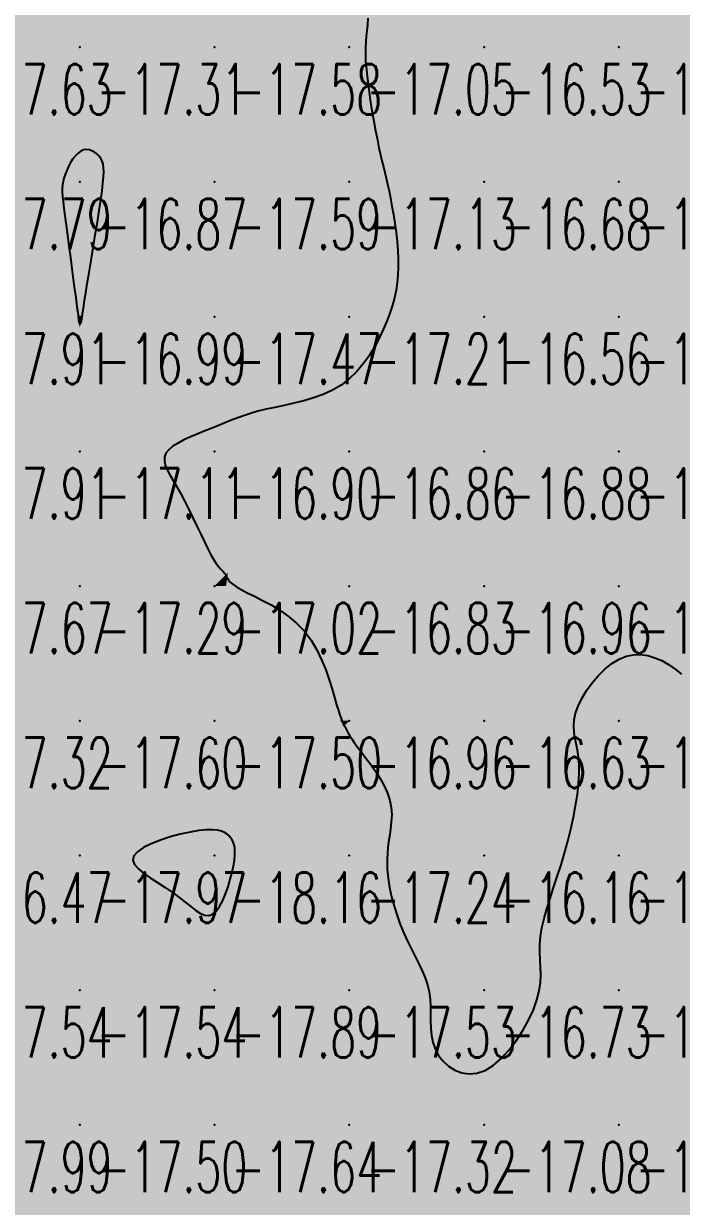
# Model space of a CAD drawing. Header units: millimetres. Extents: x 88261 to 90953, y 390274 to 392322.
# Drawn here: x 89576.1 to 89624.9, y 390751.2 to 390839 of the extents above; entities that cross this region are included whole.
import ezdxf
from ezdxf.enums import TextEntityAlignment as Align

# ---------------------------------------------------------------- set-up
doc = ezdxf.new("R2010")
doc.units = ezdxf.units.MM
doc.header["$LTSCALE"] = 25
for name, color, linetype in [('CN_03_00', 7, 'Continuous'), ('COTEAlt', 7, 'Continuous'), ('TN_COLORIAGE', 7, 'Continuous')]:
    doc.layers.add(name, color=color, linetype=linetype)
doc.styles.add('Simplex 1.0', font='Simplex.shx', dxfattribs={"width": 0.99, "height": 2.5})
doc.styles.get("Standard").update_dxf_attribs({"font": 'times.ttf'})

# ---------------------------------------------------------------- blocks, each defined once
blk = doc.blocks.new('COTE')
at = {"color": 0}
blk.add_point((0, 0), dxfattribs=at)
at = {"layer": 'COTEAlt'}
blk.add_attdef('ALT', text='', height=3.75, dxfattribs=at).set_placement((1.25, -1.25), align=Align.TOP_LEFT)

msp = doc.modelspace()

# ---------------------------------------------------------------- linework, layer by layer
at = {"layer": 'CN_03_00', "elevation": -17, "flags": 128}
msp.add_lwpolyline([(89601.635, 390839.399), (89601.595, 390838.903), (89601.551, 390838.463), (89601.507, 390838.053), (89601.47, 390837.647), (89601.446, 390837.221), (89601.441, 390836.748), (89601.463, 390836.203), (89601.514, 390835.569), (89601.591, 390834.862), (89601.69, 390834.103), (89601.806, 390833.317), (89601.933, 390832.526), (89602.066, 390831.754), (89602.2, 390831.024), (89602.33, 390830.358), (89602.452, 390829.774), (89602.566, 390829.26), (89602.675, 390828.796), (89602.78, 390828.365), (89602.883, 390827.947), (89602.986, 390827.525), (89603.089, 390827.078), (89603.196, 390826.589), (89603.307, 390826.045), (89603.418, 390825.451), (89603.527, 390824.82), (89603.628, 390824.164), (89603.717, 390823.494), (89603.791, 390822.822), (89603.846, 390822.161), (89603.878, 390821.521), (89603.882, 390820.911), (89603.857, 390820.327), (89603.803, 390819.761), (89603.717, 390819.204), (89603.597, 390818.648), (89603.444, 390818.085), (89603.255, 390817.508), (89603.029, 390816.907), (89602.764, 390816.279), (89602.459, 390815.633), (89602.111, 390814.984), (89601.718, 390814.345), (89601.278, 390813.73), (89600.788, 390813.153), (89600.247, 390812.627), (89599.653, 390812.167), (89599.005, 390811.782), (89598.315, 390811.465), (89597.597, 390811.205), (89596.865, 390810.99), (89596.132, 390810.81), (89595.413, 390810.653), (89594.722, 390810.509), (89594.071, 390810.366), (89593.472, 390810.214), (89592.919, 390810.053), (89592.4, 390809.884), (89591.908, 390809.707), (89591.43, 390809.523), (89590.959, 390809.333), (89590.484, 390809.137), (89589.994, 390808.937), (89589.485, 390808.733), (89588.969, 390808.524), (89588.462, 390808.308), (89587.981, 390808.086), (89587.542, 390807.855), (89587.162, 390807.615), (89586.858, 390807.364), (89586.647, 390807.102), (89586.539, 390806.826), (89586.526, 390806.531), (89586.597, 390806.214), (89586.738, 390805.867), (89586.937, 390805.487), (89587.179, 390805.068), (89587.453, 390804.605), (89587.746, 390804.092), (89588.046, 390803.528), (89588.347, 390802.927), (89588.647, 390802.308), (89588.942, 390801.688), (89589.226, 390801.084), (89589.498, 390800.516), (89589.753, 390800.001), (89589.986, 390799.557), (89590.196, 390799.196), (89590.383, 390798.912), (89590.546, 390798.693), (89590.688, 390798.525), (89590.808, 390798.397), (89590.908, 390798.296), (89590.989, 390798.211), (89591.051, 390798.128), (89591.098, 390798.037), (89591.143, 390797.935), (89591.201, 390797.82), (89591.288, 390797.69), (89591.419, 390797.543), (89591.608, 390797.377), (89591.873, 390797.191), (89592.228, 390796.982), (89592.682, 390796.749), (89593.218, 390796.485), (89593.815, 390796.183), (89594.45, 390795.838), (89595.101, 390795.442), (89595.744, 390794.989), (89596.358, 390794.472), (89596.919, 390793.884), (89597.411, 390793.225), (89597.834, 390792.512), (89598.196, 390791.769), (89598.503, 390791.019), (89598.76, 390790.287), (89598.976, 390789.597), (89599.157, 390788.97), (89599.308, 390788.432), (89599.436, 390787.999), (89599.544, 390787.663), (89599.635, 390787.407), (89599.711, 390787.218), (89599.776, 390787.079), (89599.831, 390786.974), (89599.88, 390786.889), (89599.924, 390786.809), (89599.969, 390786.719), (89600.019, 390786.612), (89600.083, 390786.482), (89600.168, 390786.324), (89600.28, 390786.131), (89600.428, 390785.899), (89600.618, 390785.621), (89600.858, 390785.291), (89601.152, 390784.906), (89601.483, 390784.473), (89601.836, 390783.999), (89602.191, 390783.494), (89602.53, 390782.966), (89602.835, 390782.423), (89603.087, 390781.875), (89603.269, 390781.329), (89603.367, 390780.793), (89603.395, 390780.262), (89603.368, 390779.731), (89603.306, 390779.194), (89603.225, 390778.646), (89603.144, 390778.081), (89603.079, 390777.493), (89603.049, 390776.878), (89603.068, 390776.23), (89603.134, 390775.558), (89603.244, 390774.869), (89603.393, 390774.172), (89603.577, 390773.476), (89603.791, 390772.789), (89604.032, 390772.121), (89604.294, 390771.48), (89604.573, 390770.871), (89604.859, 390770.293), (89605.143, 390769.738), (89605.414, 390769.202), (89605.664, 390768.677), (89605.882, 390768.159), (89606.059, 390767.641), (89606.185, 390767.117), (89606.254, 390766.583), (89606.281, 390766.043), (89606.284, 390765.499), (89606.284, 390764.956), (89606.298, 390764.418), (89606.345, 390763.89), (89606.445, 390763.376), (89606.616, 390762.879), (89606.873, 390762.407), (89607.21, 390761.976), (89607.616, 390761.604), (89608.08, 390761.31), (89608.594, 390761.112), (89609.145, 390761.03), (89609.724, 390761.082), (89610.32, 390761.287), (89610.923, 390761.655), (89611.518, 390762.164), (89612.093, 390762.785), (89612.633, 390763.488), (89613.125, 390764.243), (89613.556, 390765.02), (89613.911, 390765.789), (89614.177, 390766.521), (89614.346, 390767.193), (89614.434, 390767.812), (89614.461, 390768.393), (89614.449, 390768.949), (89614.419, 390769.495), (89614.392, 390770.046), (89614.39, 390770.617), (89614.434, 390771.22), (89614.539, 390771.868), (89614.7, 390772.56), (89614.906, 390773.292), (89615.146, 390774.06), (89615.409, 390774.861), (89615.683, 390775.689), (89615.959, 390776.542), (89616.224, 390777.415), (89616.47, 390778.303), (89616.691, 390779.195), (89616.884, 390780.079), (89617.045, 390780.944), (89617.171, 390781.776), (89617.258, 390782.564), (89617.302, 390783.296), (89617.301, 390783.959), (89617.253, 390784.547), (89617.174, 390785.07), (89617.082, 390785.546), (89616.993, 390785.992), (89616.927, 390786.423), (89616.901, 390786.857), (89616.932, 390787.31), (89617.04, 390787.799), (89617.236, 390788.334), (89617.514, 390788.901), (89617.863, 390789.479), (89618.272, 390790.048), (89618.728, 390790.586), (89619.22, 390791.073), (89619.737, 390791.489), (89620.268, 390791.812), (89620.801, 390792.027), (89621.335, 390792.137), (89621.866, 390792.152), (89622.394, 390792.079), (89622.916, 390791.927), (89623.43, 390791.705), (89623.935, 390791.421), (89624.428, 390791.084), (89624.908, 390790.702)], dxfattribs=at)
at = {"layer": 'CN_03_00', "flags": 128}
for points, elevation in [([(89580.42, 390817.189), (89580.429, 390817.259), (89580.442, 390817.358), (89580.462, 390817.508), (89580.494, 390817.729), (89580.541, 390818.04), (89580.607, 390818.461), (89580.696, 390819.014), (89580.81, 390819.709), (89580.945, 390820.521), (89581.093, 390821.414), (89581.248, 390822.356), (89581.404, 390823.311), (89581.554, 390824.245), (89581.691, 390825.124), (89581.81, 390825.913), (89581.905, 390826.585), (89581.973, 390827.147), (89582.015, 390827.612), (89582.029, 390827.996), (89582.016, 390828.31), (89581.975, 390828.571), (89581.905, 390828.792), (89581.805, 390828.986), (89581.677, 390829.164), (89581.522, 390829.324), (89581.347, 390829.459), (89581.156, 390829.562), (89580.954, 390829.628), (89580.744, 390829.649), (89580.532, 390829.62), (89580.322, 390829.533), (89580.119, 390829.386), (89579.925, 390829.186), (89579.742, 390828.946), (89579.573, 390828.676), (89579.42, 390828.387), (89579.285, 390828.091), (89579.17, 390827.799), (89579.078, 390827.522), (89579.01, 390827.266), (89578.967, 390827.02), (89578.946, 390826.764), (89578.946, 390826.481), (89578.967, 390826.153), (89579.007, 390825.762), (89579.065, 390825.291), (89579.14, 390824.721), (89579.23, 390824.043), (89579.332, 390823.28), (89579.441, 390822.464), (89579.554, 390821.625), (89579.665, 390820.796), (89579.77, 390820.006), (89579.866, 390819.289), (89579.947, 390818.675), (89580.012, 390818.188), (89580.06, 390817.817), (89580.096, 390817.545), (89580.12, 390817.353), (89580.136, 390817.224), (89580.147, 390817.139), (89580.154, 390817.081), (89580.16, 390817.031), (89580.167, 390816.976), (89580.177, 390816.915), (89580.187, 390816.853), (89580.2, 390816.794), (89580.214, 390816.742), (89580.229, 390816.702), (89580.246, 390816.678), (89580.265, 390816.673), (89580.285, 390816.691), (89580.306, 390816.729), (89580.327, 390816.782), (89580.347, 390816.846), (89580.367, 390816.917), (89580.384, 390816.991), (89580.399, 390817.063), (89580.411, 390817.129), (89580.42, 390817.189)], -17), ([(89590.374, 390773.11), (89590.625, 390773.457), (89590.857, 390773.893), (89591.069, 390774.393), (89591.257, 390774.928), (89591.418, 390775.473), (89591.551, 390776.001), (89591.652, 390776.484), (89591.72, 390776.903), (89591.756, 390777.259), (89591.764, 390777.561), (89591.744, 390777.817), (89591.7, 390778.035), (89591.634, 390778.225), (89591.549, 390778.393), (89591.446, 390778.549), (89591.327, 390778.698), (89591.18, 390778.837), (89590.996, 390778.959), (89590.761, 390779.058), (89590.464, 390779.126), (89590.094, 390779.159), (89589.638, 390779.15), (89589.085, 390779.092), (89588.432, 390778.981), (89587.71, 390778.821), (89586.962, 390778.619), (89586.228, 390778.382), (89585.549, 390778.116), (89584.967, 390777.828), (89584.522, 390777.523), (89584.255, 390777.21), (89584.196, 390776.892), (89584.323, 390776.571), (89584.602, 390776.245), (89585, 390775.914), (89585.484, 390775.576), (89586.021, 390775.23), (89586.575, 390774.877), (89587.115, 390774.514), (89587.612, 390774.144), (89588.066, 390773.783), (89588.48, 390773.45), (89588.858, 390773.165), (89589.206, 390772.946), (89589.527, 390772.813), (89589.826, 390772.784), (89590.107, 390772.879), (89590.374, 390773.11)], -18)]:
    msp.add_lwpolyline(points, close=True, dxfattribs=dict(at, elevation=elevation))
at = {"layer": 'TN_COLORIAGE', "color": 193}
for points in [[(89570.249, 390837.239, -17.094), (89580.249, 390837.239, -17.094), (89580.249, 390847.239, -17.094)], [(89570.249, 390847.239, -17.094), (89570.249, 390837.239, -17.094), (89580.249, 390847.239, -17.094)], [(89580.249, 390837.239, -17), (89585.97, 390842.961, -17), (89580.249, 390847.239, -17), (89583.098, 390847.239, -17)], [(89590.249, 390837.239, -17.032), (89600.249, 390837.239, -17.032), (89600.249, 390847.239, -17.032)], [(89590.249, 390837.239, -17), (89590.249, 390844.338, -17), (89600.249, 390847.239, -17), (89599.05, 390847.239, -17)], [(89600.249, 390837.239, -17), (89601.852, 390838.843, -17), (89600.249, 390847.239, -17), (89601.444, 390847.239, -17)], [(89590.249, 390837.239, -17), (89590.249, 390844.338, -17), (89580.249, 390837.239, -17), (89585.97, 390842.961, -17)], [(89601.124, 390837.239, -17.045), (89601.852, 390838.843, -17.045), (89600.249, 390837.239, -17.045)], [(89570.249, 390827.239, -17), (89578.812, 390827.239, -17), (89580.249, 390837.239, -17), (89580.249, 390830.211, -17)], [(89570.249, 390837.239, -17.315), (89570.249, 390827.239, -17.315), (89580.249, 390837.239, -17.315)], [(89590.249, 390837.239, -17), (89582.125, 390829.116, -17), (89580.249, 390837.239, -17), (89580.249, 390830.211, -17)], [(89590.249, 390827.239, -17), (89582.081, 390827.239, -17), (89590.249, 390837.239, -17), (89582.125, 390829.116, -17)], [(89590.249, 390827.239, -17.045), (89600.249, 390827.239, -17.045), (89600.249, 390837.239, -17.045)], [(89590.249, 390837.239, -17.045), (89590.249, 390827.239, -17.045), (89600.249, 390837.239, -17.045)], [(89600.249, 390827.239, -17), (89602.427, 390829.418, -17), (89600.249, 390837.239, -17), (89601.124, 390837.239, -17)], [(89602.427, 390829.418, -17.131), (89603.145, 390827.239, -17.131), (89600.249, 390827.239, -17.131)], [(89570.249, 390817.239, -17), (89578.971, 390825.962, -17), (89570.249, 390827.239, -17), (89578.812, 390827.239, -17)], [(89590.249, 390827.239, -17), (89580.411, 390817.402, -17), (89590.249, 390817.239, -17), (89580.452, 390817.239, -17)], [(89582.081, 390827.239, -17.593), (89580.411, 390817.402, -17.593), (89590.249, 390827.239, -17.593)], [(89590.249, 390817.239, -17.131), (89600.249, 390817.239, -17.131), (89600.249, 390827.239, -17.131)], [(89590.249, 390827.239, -17.131), (89590.249, 390817.239, -17.131), (89600.249, 390827.239, -17.131)], [(89600.249, 390817.239, -17), (89604.171, 390821.161, -17), (89600.249, 390827.239, -17), (89603.145, 390827.239, -17)], [(89578.971, 390825.962, -17.908), (89580.142, 390817.239, -17.908), (89570.249, 390817.239, -17.908)], [(89603.438, 390817.239, -17.207), (89604.171, 390821.161, -17.207), (89600.249, 390817.239, -17.207)], [(89570.249, 390817.239, -17), (89580.142, 390817.239, -17), (89570.249, 390807.239, -17), (89580.142, 390817.133, -17)], [(89570.249, 390807.239, -17), (89580.142, 390817.133, -17), (89580.249, 390807.239, -17), (89580.249, 390816.416, -17)], [(89590.249, 390817.239, -17), (89590.249, 390808.977, -17), (89580.249, 390807.239, -17), (89585.486, 390807.239, -17)], [(89590.249, 390817.239, -17), (89580.452, 390817.239, -17), (89580.249, 390807.239, -17), (89580.249, 390816.416, -17)], [(89590.249, 390817.239, -17), (89590.249, 390808.977, -17), (89600.249, 390817.239, -17), (89593.483, 390810.473, -17)], [(89600.249, 390811.323, -17.207), (89593.483, 390810.473, -17.207), (89600.249, 390817.239, -17.207)], [(89603.438, 390817.239, -17.207), (89600.249, 390811.323, -17.207), (89600.249, 390817.239, -17.207)], [(89570.249, 390797.239, -17.109), (89580.249, 390797.239, -17.109), (89580.249, 390807.239, -17.109)], [(89570.249, 390807.239, -17.109), (89570.249, 390797.239, -17.109), (89580.249, 390807.239, -17.109)], [(89580.249, 390797.239, -17), (89587.685, 390804.675, -17), (89580.249, 390807.239, -17), (89585.486, 390807.239, -17)], [(89580.249, 390797.239, -17), (89587.685, 390804.675, -17), (89590.249, 390797.239, -17), (89590.249, 390798.609, -17)], [(89591.239, 390798.229, -17.016), (89590.249, 390798.609, -17.016), (89590.249, 390797.239, -17.016)], [(89591.103, 390797.239, -17.016), (89591.239, 390798.229, -17.016), (89590.249, 390797.239, -17.016)], [(89570.249, 390787.239, -17.287), (89580.249, 390787.239, -17.287), (89580.249, 390797.239, -17.287)], [(89570.249, 390797.239, -17.287), (89570.249, 390787.239, -17.287), (89580.249, 390797.239, -17.287)], [(89580.249, 390787.239, -17.016), (89590.249, 390787.239, -17.016), (89590.249, 390797.239, -17.016)], [(89580.249, 390797.239, -17.016), (89580.249, 390787.239, -17.016), (89590.249, 390797.239, -17.016)], [(89590.249, 390787.239, -17), (89597.716, 390794.707, -17), (89590.249, 390797.239, -17), (89591.103, 390797.239, -17)], [(89597.716, 390794.707, -17.496), (89599.548, 390787.239, -17.496), (89590.249, 390787.239, -17.496)], [(89616.04, 390787.239, -17.267), (89620.249, 390793.018, -17.267), (89620.249, 390787.239, -17.267)], [(89624.57, 390791.561, -17.267), (89620.249, 390793.018, -17.267), (89620.249, 390787.239, -17.267)], [(89624.57, 390791.561, -17.267), (89628.038, 390787.239, -17.267), (89620.249, 390787.239, -17.267)], [(89580.249, 390787.239, -17), (89574.932, 390781.923, -17), (89570.249, 390787.239, -17), (89570.249, 390783.504, -17)], [(89580.249, 390777.239, -17), (89573.799, 390777.239, -17), (89580.249, 390787.239, -17), (89574.932, 390781.923, -17)], [(89581.913, 390777.239, -17.496), (89590.249, 390779.679, -17.496), (89580.249, 390777.239, -17.496), (89590.249, 390787.239, -17.496)], [(89580.249, 390787.239, -17.496), (89580.249, 390777.239, -17.496), (89590.249, 390787.239, -17.496)], [(89590.249, 390779.679, -17), (89591.603, 390778.594, -17), (89590.249, 390787.239, -17), (89599.937, 390786.928, -17)], [(89599.937, 390786.928, -17.496), (89599.548, 390787.239, -17.496), (89590.249, 390787.239, -17.496)], [(89592.015, 390777.239, -17), (89591.603, 390778.594, -17), (89600.249, 390777.239, -17), (89599.937, 390786.928, -17)], [(89599.937, 390786.928, -17.242), (89600.249, 390785.902, -17.242), (89600.249, 390777.239, -17.242)], [(89617.829, 390784.819, -17.267), (89616.04, 390787.239, -17.267), (89620.249, 390787.239, -17.267)], [(89620.249, 390777.239, -17), (89616.45, 390777.239, -17), (89620.249, 390787.239, -17), (89617.829, 390784.819, -17)], [(89620.249, 390777.239, -17), (89628.961, 390785.951, -17), (89620.249, 390787.239, -17), (89628.038, 390787.239, -17)], [(89604.218, 390781.209, -17.242), (89600.249, 390785.902, -17.242), (89600.249, 390777.239, -17.242)], [(89620.249, 390777.239, -17), (89628.961, 390785.951, -17), (89630.249, 390777.239, -17), (89630.249, 390783.055, -17)], [(89602.492, 390777.239, -17.242), (89604.218, 390781.209, -17.242), (89600.249, 390777.239, -17.242)], [(89580.249, 390777.239, -17), (89573.799, 390777.239, -17), (89570.249, 390767.239, -17), (89570.249, 390772.26, -17)], [(89570.249, 390767.239, -17.968), (89580.249, 390767.239, -17.968), (89580.249, 390777.239, -17.968)], [(89581.913, 390777.239, -17.541), (89587.632, 390774.622, -17.541), (89580.249, 390777.239, -17.541), (89580.249, 390767.239, -17.541)], [(89590.249, 390767.239, -17.242), (89600.249, 390767.239, -17.242), (89600.249, 390777.239, -17.242)], [(89590.249, 390771.353, -17.242), (89592.015, 390777.239, -17.242), (89590.249, 390767.239, -17.242), (89600.249, 390777.239, -17.242)], [(89600.249, 390767.239, -17), (89604.109, 390771.1, -17), (89600.249, 390777.239, -17), (89602.492, 390777.239, -17)], [(89616.45, 390777.239, -17.513), (89613.72, 390770.71, -17.513), (89620.249, 390777.239, -17.513)], [(89620.249, 390777.239, -17), (89613.72, 390770.71, -17), (89620.249, 390767.239, -17), (89615.273, 390767.239, -17)], [(89620.249, 390767.239, -17.105), (89630.249, 390767.239, -17.105), (89630.249, 390777.239, -17.105)], [(89620.249, 390777.239, -17.105), (89620.249, 390767.239, -17.105), (89630.249, 390777.239, -17.105)], [(89590.249, 390771.353, -17.541), (89587.632, 390774.622, -17.541), (89590.249, 390767.239, -17.541), (89580.249, 390767.239, -17.541)], [(89604.109, 390771.1, -17.527), (89606.836, 390767.239, -17.527), (89600.249, 390767.239, -17.527)], [(89570.249, 390757.239, -17.541), (89580.249, 390757.239, -17.541), (89580.249, 390767.239, -17.541)], [(89570.249, 390767.239, -17.541), (89570.249, 390757.239, -17.541), (89580.249, 390767.239, -17.541)], [(89580.249, 390757.239, -17.886), (89590.249, 390757.239, -17.886), (89590.249, 390767.239, -17.886)], [(89580.249, 390767.239, -17.886), (89580.249, 390757.239, -17.886), (89590.249, 390767.239, -17.886)], [(89590.249, 390767.239, -17.527), (89590.249, 390757.239, -17.527), (89600.249, 390767.239, -17.527)], [(89590.249, 390757.239, -17.527), (89600.249, 390757.239, -17.527), (89600.249, 390767.239, -17.527)], [(89600.249, 390767.239, -17), (89606.836, 390767.239, -17), (89600.249, 390757.239, -17), (89605.653, 390762.644, -17)], [(89620.249, 390767.239, -17), (89615.273, 390767.239, -17), (89610.249, 390757.239, -17), (89610.249, 390759.46, -17)], [(89610.249, 390757.239, -17.27), (89620.249, 390757.239, -17.27), (89620.249, 390767.239, -17.27)], [(89620.249, 390757.239, -17.177), (89630.249, 390757.239, -17.177), (89630.249, 390767.239, -17.177)], [(89620.249, 390767.239, -17.177), (89620.249, 390757.239, -17.177), (89630.249, 390767.239, -17.177)], [(89600.249, 390757.239, -17), (89605.653, 390762.644, -17), (89610.249, 390757.239, -17), (89610.249, 390759.46, -17)], [(89570.249, 390756.673, -17.502), (89573.167, 390750.157, -17.502), (89570.249, 390757.239, -17.502), (89580.249, 390757.239, -17.502)], [(89573.425, 390747.239, -17.502), (89573.167, 390750.157, -17.502), (89580.249, 390747.239, -17.502), (89580.249, 390757.239, -17.502)], [(89580.249, 390757.239, -17.643), (89580.249, 390747.239, -17.643), (89590.249, 390757.239, -17.643)], [(89580.249, 390747.239, -17.643), (89590.249, 390747.239, -17.643), (89590.249, 390757.239, -17.643)], [(89590.249, 390757.239, -17.321), (89590.249, 390747.239, -17.321), (89600.249, 390757.239, -17.321)], [(89590.249, 390747.239, -17.321), (89600.249, 390747.239, -17.321), (89600.249, 390757.239, -17.321)], [(89600.249, 390747.239, -17.078), (89610.249, 390747.239, -17.078), (89610.249, 390757.239, -17.078)], [(89600.249, 390757.239, -17.078), (89600.249, 390747.239, -17.078), (89610.249, 390757.239, -17.078)], [(89610.249, 390747.239, -17.416), (89620.249, 390747.239, -17.416), (89620.249, 390757.239, -17.416)], [(89610.249, 390757.239, -17.416), (89610.249, 390747.239, -17.416), (89620.249, 390757.239, -17.416)], [(89620.249, 390757.239, -17.122), (89620.249, 390747.239, -17.122), (89630.249, 390757.239, -17.122)], [(89620.249, 390747.239, -17.122), (89630.249, 390747.239, -17.122), (89630.249, 390757.239, -17.122)]]:
    msp.add_solid(points, dxfattribs=at)
at = {"layer": 'TN_COLORIAGE', "color": 183}
for points in [[(89601.852, 390838.843, -16.53), (89601.124, 390837.239, -16.53), (89610.249, 390847.239, -16.53), (89610.249, 390837.239, -16.53)], [(89601.444, 390847.239, -16.764), (89601.852, 390838.843, -16.764), (89610.249, 390847.239, -16.764)], [(89610.249, 390837.239, -16.621), (89620.249, 390837.239, -16.621), (89620.249, 390847.239, -16.621)], [(89610.249, 390847.239, -16.621), (89610.249, 390837.239, -16.621), (89620.249, 390847.239, -16.621)], [(89620.249, 390837.239, -16.104), (89630.249, 390837.239, -16.104), (89630.249, 390847.239, -16.104)], [(89620.249, 390847.239, -16.104), (89620.249, 390837.239, -16.104), (89630.249, 390847.239, -16.104)], [(89601.124, 390837.239, -16.53), (89602.427, 390829.418, -16.53), (89610.249, 390837.239, -16.53)], [(89603.145, 390827.239, -16.53), (89602.427, 390829.418, -16.53), (89610.249, 390827.239, -16.53), (89610.249, 390837.239, -16.53)], [(89610.249, 390827.239, -16.853), (89620.249, 390827.239, -16.853), (89620.249, 390837.239, -16.853)], [(89610.249, 390837.239, -16.853), (89610.249, 390827.239, -16.853), (89620.249, 390837.239, -16.853)], [(89620.249, 390827.239, -16.246), (89630.249, 390827.239, -16.246), (89630.249, 390837.239, -16.246)], [(89620.249, 390837.239, -16.246), (89620.249, 390827.239, -16.246), (89630.249, 390837.239, -16.246)], [(89580.249, 390830.211, -16.867), (89578.812, 390827.239, -16.867), (89580.249, 390827.239, -16.867)], [(89580.249, 390830.211, -16.867), (89582.125, 390829.116, -16.867), (89580.249, 390827.239, -16.867)], [(89582.125, 390829.116, -16.867), (89582.081, 390827.239, -16.867), (89580.249, 390827.239, -16.867)], [(89578.812, 390827.239, -16.867), (89578.971, 390825.962, -16.867), (89580.249, 390827.239, -16.867)], [(89580.142, 390817.239, -16.867), (89578.971, 390825.962, -16.867), (89580.249, 390817.239, -16.867), (89580.249, 390827.239, -16.867)], [(89580.411, 390817.402, -16.867), (89582.081, 390827.239, -16.867), (89580.249, 390817.239, -16.867), (89580.249, 390827.239, -16.867)], [(89603.145, 390827.239, -16.679), (89604.171, 390821.161, -16.679), (89610.249, 390827.239, -16.679)], [(89604.171, 390821.161, -16.557), (89603.438, 390817.239, -16.557), (89610.249, 390827.239, -16.557), (89610.249, 390817.239, -16.557)], [(89610.249, 390817.239, -16.692), (89620.249, 390817.239, -16.692), (89620.249, 390827.239, -16.692)], [(89610.249, 390827.239, -16.692), (89610.249, 390817.239, -16.692), (89620.249, 390827.239, -16.692)], [(89620.249, 390817.239, -16.643), (89630.249, 390817.239, -16.643), (89630.249, 390827.239, -16.643)], [(89620.249, 390827.239, -16.643), (89620.249, 390817.239, -16.643), (89630.249, 390827.239, -16.643)], [(89580.249, 390816.416, -16.99), (89580.142, 390817.133, -16.99), (89580.249, 390817.239, -16.99)], [(89580.142, 390817.133, -16.99), (89580.142, 390817.239, -16.99), (89580.249, 390817.239, -16.99)], [(89580.452, 390817.239, -16.99), (89580.411, 390817.402, -16.99), (89580.249, 390817.239, -16.99)], [(89580.249, 390816.416, -16.99), (89580.452, 390817.239, -16.99), (89580.249, 390817.239, -16.99)], [(89600.249, 390807.239, -16.557), (89610.249, 390807.239, -16.557), (89610.249, 390817.239, -16.557)], [(89600.249, 390811.323, -16.557), (89603.438, 390817.239, -16.557), (89600.249, 390807.239, -16.557), (89610.249, 390817.239, -16.557)], [(89610.249, 390807.239, -16.761), (89620.249, 390807.239, -16.761), (89620.249, 390817.239, -16.761)], [(89610.249, 390817.239, -16.761), (89610.249, 390807.239, -16.761), (89620.249, 390817.239, -16.761)], [(89620.249, 390807.239, -16.78), (89630.249, 390807.239, -16.78), (89630.249, 390817.239, -16.78)], [(89620.249, 390817.239, -16.78), (89620.249, 390807.239, -16.78), (89630.249, 390817.239, -16.78)], [(89593.483, 390810.473, -16.857), (89600.249, 390811.323, -16.857), (89590.249, 390807.239, -16.857), (89600.249, 390807.239, -16.857)], [(89593.483, 390810.473, -16.901), (89590.249, 390808.977, -16.901), (89590.249, 390807.239, -16.901)], [(89585.486, 390807.239, -16.901), (89590.249, 390808.977, -16.901), (89590.249, 390807.239, -16.901)], [(89585.486, 390807.239, -16.901), (89587.685, 390804.675, -16.901), (89590.249, 390807.239, -16.901)], [(89590.249, 390798.609, -16.901), (89587.685, 390804.675, -16.901), (89590.249, 390807.239, -16.901)], [(89590.249, 390798.609, -16.857), (89591.239, 390798.229, -16.857), (89590.249, 390807.239, -16.857), (89600.249, 390807.239, -16.857)], [(89591.239, 390798.229, -16.832), (89591.103, 390797.239, -16.832), (89600.249, 390807.239, -16.832), (89600.249, 390797.239, -16.832)], [(89600.249, 390797.239, -16.883), (89610.249, 390797.239, -16.883), (89610.249, 390807.239, -16.883)], [(89600.249, 390807.239, -16.883), (89600.249, 390797.239, -16.883), (89610.249, 390807.239, -16.883)], [(89610.249, 390797.239, -16.734), (89620.249, 390797.239, -16.734), (89620.249, 390807.239, -16.734)], [(89610.249, 390807.239, -16.734), (89610.249, 390797.239, -16.734), (89620.249, 390807.239, -16.734)], [(89620.249, 390797.239, -16.698), (89630.249, 390797.239, -16.698), (89630.249, 390807.239, -16.698)], [(89620.249, 390807.239, -16.698), (89620.249, 390797.239, -16.698), (89630.249, 390807.239, -16.698)], [(89591.103, 390797.239, -16.832), (89597.716, 390794.707, -16.832), (89600.249, 390797.239, -16.832)], [(89599.548, 390787.239, -16.832), (89597.716, 390794.707, -16.832), (89600.249, 390787.239, -16.832), (89600.249, 390797.239, -16.832)], [(89600.249, 390787.239, -16.963), (89610.249, 390787.239, -16.963), (89610.249, 390797.239, -16.963)], [(89600.249, 390797.239, -16.963), (89600.249, 390787.239, -16.963), (89610.249, 390797.239, -16.963)], [(89620.249, 390793.018, -16.632), (89616.04, 390787.239, -16.632), (89620.249, 390797.239, -16.632), (89610.249, 390787.239, -16.632)], [(89610.249, 390797.239, -16.805), (89610.249, 390787.239, -16.805), (89620.249, 390797.239, -16.805)], [(89620.249, 390793.018, -16.649), (89624.57, 390791.561, -16.649), (89620.249, 390797.239, -16.649), (89630.249, 390797.239, -16.649)], [(89628.038, 390787.239, -16.649), (89624.57, 390791.561, -16.649), (89630.249, 390787.239, -16.649), (89630.249, 390797.239, -16.649)], [(89599.548, 390787.239, -16.963), (89599.937, 390786.928, -16.963), (89600.249, 390787.239, -16.963)], [(89600.249, 390785.902, -16.963), (89599.937, 390786.928, -16.963), (89600.249, 390787.239, -16.963)], [(89600.249, 390785.902, -16.632), (89604.218, 390781.209, -16.632), (89600.249, 390787.239, -16.632), (89610.249, 390787.239, -16.632)], [(89604.218, 390781.209, -16.162), (89602.492, 390777.239, -16.162), (89610.249, 390787.239, -16.162), (89610.249, 390777.239, -16.162)], [(89616.04, 390787.239, -16.162), (89617.829, 390784.819, -16.162), (89610.249, 390787.239, -16.162), (89610.249, 390777.239, -16.162)], [(89617.829, 390784.819, -16.162), (89616.45, 390777.239, -16.162), (89610.249, 390777.239, -16.162)], [(89602.492, 390777.239, -16.162), (89604.109, 390771.1, -16.162), (89610.249, 390777.239, -16.162)], [(89606.836, 390767.239, -16.162), (89604.109, 390771.1, -16.162), (89610.249, 390767.239, -16.162), (89610.249, 390777.239, -16.162)], [(89613.72, 390770.71, -16.162), (89616.45, 390777.239, -16.162), (89610.249, 390767.239, -16.162), (89610.249, 390777.239, -16.162)], [(89615.273, 390767.239, -16.727), (89613.72, 390770.71, -16.727), (89610.249, 390767.239, -16.727)], [(89610.249, 390759.46, -16.727), (89605.653, 390762.644, -16.727), (89610.249, 390767.239, -16.727)], [(89605.653, 390762.644, -16.727), (89606.836, 390767.239, -16.727), (89610.249, 390767.239, -16.727)], [(89610.249, 390759.46, -16.727), (89615.273, 390767.239, -16.727), (89610.249, 390767.239, -16.727)]]:
    msp.add_solid(points, dxfattribs=at)
at = {"layer": 'TN_COLORIAGE', "color": 203}
for points in [[(89590.249, 390779.679, -18.163), (89581.913, 390777.239, -18.163), (89590.249, 390777.239, -18.163)], [(89591.603, 390778.594, -18.163), (89590.249, 390779.679, -18.163), (89590.249, 390777.239, -18.163)], [(89591.603, 390778.594, -18.163), (89592.015, 390777.239, -18.163), (89590.249, 390777.239, -18.163)], [(89587.632, 390774.622, -18.163), (89581.913, 390777.239, -18.163), (89590.249, 390777.239, -18.163)], [(89587.632, 390774.622, -18.163), (89590.249, 390771.353, -18.163), (89590.249, 390777.239, -18.163)], [(89592.015, 390777.239, -18.163), (89590.249, 390771.353, -18.163), (89590.249, 390777.239, -18.163)]]:
    msp.add_solid(points, dxfattribs=at)

# ---------------------------------------------------------------- block references
at = {"layer": 'COTEAlt'}
ref = msp.add_blockref('COTE', (89570.249, 390837.239), dxfattribs=at)
ref.add_attrib('ALT', '-17.63', dxfattribs={"height": 3.75, "style": 'Simplex 1.0', "width": 0.6}).set_placement((89571.499, 390835.989), align=Align.TOP_LEFT)
ref = msp.add_blockref('COTE', (89580.249, 390837.239), dxfattribs=at)
ref.add_attrib('ALT', '-17.31', dxfattribs={"height": 3.75, "style": 'Simplex 1.0', "width": 0.6}).set_placement((89581.499, 390835.989), align=Align.TOP_LEFT)
ref = msp.add_blockref('COTE', (89590.249, 390837.239), dxfattribs=at)
ref.add_attrib('ALT', '-17.58', dxfattribs={"height": 3.75, "style": 'Simplex 1.0', "width": 0.6}).set_placement((89591.499, 390835.989), align=Align.TOP_LEFT)
ref = msp.add_blockref('COTE', (89600.249, 390837.239), dxfattribs=at)
ref.add_attrib('ALT', '-17.05', dxfattribs={"height": 3.75, "style": 'Simplex 1.0', "width": 0.6}).set_placement((89601.499, 390835.989), align=Align.TOP_LEFT)
ref = msp.add_blockref('COTE', (89610.249, 390837.239), dxfattribs=at)
ref.add_attrib('ALT', '-16.53', dxfattribs={"height": 3.75, "style": 'Simplex 1.0', "width": 0.6}).set_placement((89611.499, 390835.989), align=Align.TOP_LEFT)
ref = msp.add_blockref('COTE', (89620.249, 390837.239), dxfattribs=at)
ref.add_attrib('ALT', '-16.85', dxfattribs={"height": 3.75, "style": 'Simplex 1.0', "width": 0.6}).set_placement((89621.499, 390835.989), align=Align.TOP_LEFT)
ref = msp.add_blockref('COTE', (89570.249, 390827.239), dxfattribs=at)
ref.add_attrib('ALT', '-17.79', dxfattribs={"height": 3.75, "style": 'Simplex 1.0', "width": 0.6}).set_placement((89571.499, 390825.989), align=Align.TOP_LEFT)
ref = msp.add_blockref('COTE', (89580.249, 390827.239), dxfattribs=at)
ref.add_attrib('ALT', '-16.87', dxfattribs={"height": 3.75, "style": 'Simplex 1.0', "width": 0.6}).set_placement((89581.499, 390825.989), align=Align.TOP_LEFT)
ref = msp.add_blockref('COTE', (89590.249, 390827.239), dxfattribs=at)
ref.add_attrib('ALT', '-17.59', dxfattribs={"height": 3.75, "style": 'Simplex 1.0', "width": 0.6}).set_placement((89591.499, 390825.989), align=Align.TOP_LEFT)
ref = msp.add_blockref('COTE', (89600.249, 390827.239), dxfattribs=at)
ref.add_attrib('ALT', '-17.13', dxfattribs={"height": 3.75, "style": 'Simplex 1.0', "width": 0.6}).set_placement((89601.499, 390825.989), align=Align.TOP_LEFT)
ref = msp.add_blockref('COTE', (89610.249, 390827.239), dxfattribs=at)
ref.add_attrib('ALT', '-16.68', dxfattribs={"height": 3.75, "style": 'Simplex 1.0', "width": 0.6}).set_placement((89611.499, 390825.989), align=Align.TOP_LEFT)
ref = msp.add_blockref('COTE', (89620.249, 390827.239), dxfattribs=at)
ref.add_attrib('ALT', '-16.69', dxfattribs={"height": 3.75, "style": 'Simplex 1.0', "width": 0.6}).set_placement((89621.499, 390825.989), align=Align.TOP_LEFT)
ref = msp.add_blockref('COTE', (89570.249, 390817.239), dxfattribs=at)
ref.add_attrib('ALT', '-17.91', dxfattribs={"height": 3.75, "style": 'Simplex 1.0', "width": 0.6}).set_placement((89571.499, 390815.989), align=Align.TOP_LEFT)
ref = msp.add_blockref('COTE', (89580.249, 390817.239), dxfattribs=at)
ref.add_attrib('ALT', '-16.99', dxfattribs={"height": 3.75, "style": 'Simplex 1.0', "width": 0.6}).set_placement((89581.499, 390815.989), align=Align.TOP_LEFT)
ref = msp.add_blockref('COTE', (89590.249, 390817.239), dxfattribs=at)
ref.add_attrib('ALT', '-17.47', dxfattribs={"height": 3.75, "style": 'Simplex 1.0', "width": 0.6}).set_placement((89591.499, 390815.989), align=Align.TOP_LEFT)
ref = msp.add_blockref('COTE', (89600.249, 390817.239), dxfattribs=at)
ref.add_attrib('ALT', '-17.21', dxfattribs={"height": 3.75, "style": 'Simplex 1.0', "width": 0.6}).set_placement((89601.499, 390815.989), align=Align.TOP_LEFT)
ref = msp.add_blockref('COTE', (89610.249, 390817.239), dxfattribs=at)
ref.add_attrib('ALT', '-16.56', dxfattribs={"height": 3.75, "style": 'Simplex 1.0', "width": 0.6}).set_placement((89611.499, 390815.989), align=Align.TOP_LEFT)
ref = msp.add_blockref('COTE', (89620.249, 390817.239), dxfattribs=at)
ref.add_attrib('ALT', '-16.76', dxfattribs={"height": 3.75, "style": 'Simplex 1.0', "width": 0.6}).set_placement((89621.499, 390815.989), align=Align.TOP_LEFT)
ref = msp.add_blockref('COTE', (89570.249, 390807.239), dxfattribs=at)
ref.add_attrib('ALT', '-17.91', dxfattribs={"height": 3.75, "style": 'Simplex 1.0', "width": 0.6}).set_placement((89571.499, 390805.989), align=Align.TOP_LEFT)
ref = msp.add_blockref('COTE', (89580.249, 390807.239), dxfattribs=at)
ref.add_attrib('ALT', '-17.11', dxfattribs={"height": 3.75, "style": 'Simplex 1.0', "width": 0.6}).set_placement((89581.499, 390805.989), align=Align.TOP_LEFT)
ref = msp.add_blockref('COTE', (89590.249, 390807.239), dxfattribs=at)
ref.add_attrib('ALT', '-16.90', dxfattribs={"height": 3.75, "style": 'Simplex 1.0', "width": 0.6}).set_placement((89591.499, 390805.989), align=Align.TOP_LEFT)
ref = msp.add_blockref('COTE', (89600.249, 390807.239), dxfattribs=at)
ref.add_attrib('ALT', '-16.86', dxfattribs={"height": 3.75, "style": 'Simplex 1.0', "width": 0.6}).set_placement((89601.499, 390805.989), align=Align.TOP_LEFT)
ref = msp.add_blockref('COTE', (89610.249, 390807.239), dxfattribs=at)
ref.add_attrib('ALT', '-16.88', dxfattribs={"height": 3.75, "style": 'Simplex 1.0', "width": 0.6}).set_placement((89611.499, 390805.989), align=Align.TOP_LEFT)
ref = msp.add_blockref('COTE', (89620.249, 390807.239), dxfattribs=at)
ref.add_attrib('ALT', '-16.73', dxfattribs={"height": 3.75, "style": 'Simplex 1.0', "width": 0.6}).set_placement((89621.499, 390805.989), align=Align.TOP_LEFT)
ref = msp.add_blockref('COTE', (89570.249, 390797.239), dxfattribs=at)
ref.add_attrib('ALT', '-17.67', dxfattribs={"height": 3.75, "style": 'Simplex 1.0', "width": 0.6}).set_placement((89571.499, 390795.989), align=Align.TOP_LEFT)
ref = msp.add_blockref('COTE', (89580.249, 390797.239), dxfattribs=at)
ref.add_attrib('ALT', '-17.29', dxfattribs={"height": 3.75, "style": 'Simplex 1.0', "width": 0.6}).set_placement((89581.499, 390795.989), align=Align.TOP_LEFT)
ref = msp.add_blockref('COTE', (89590.249, 390797.239), dxfattribs=at)
ref.add_attrib('ALT', '-17.02', dxfattribs={"height": 3.75, "style": 'Simplex 1.0', "width": 0.6}).set_placement((89591.499, 390795.989), align=Align.TOP_LEFT)
ref = msp.add_blockref('COTE', (89600.249, 390797.239), dxfattribs=at)
ref.add_attrib('ALT', '-16.83', dxfattribs={"height": 3.75, "style": 'Simplex 1.0', "width": 0.6}).set_placement((89601.499, 390795.989), align=Align.TOP_LEFT)
ref = msp.add_blockref('COTE', (89610.249, 390797.239), dxfattribs=at)
ref.add_attrib('ALT', '-16.96', dxfattribs={"height": 3.75, "style": 'Simplex 1.0', "width": 0.6}).set_placement((89611.499, 390795.989), align=Align.TOP_LEFT)
ref = msp.add_blockref('COTE', (89620.249, 390797.239), dxfattribs=at)
ref.add_attrib('ALT', '-16.80', dxfattribs={"height": 3.75, "style": 'Simplex 1.0', "width": 0.6}).set_placement((89621.499, 390795.989), align=Align.TOP_LEFT)
ref = msp.add_blockref('COTE', (89570.249, 390787.239), dxfattribs=at)
ref.add_attrib('ALT', '-17.32', dxfattribs={"height": 3.75, "style": 'Simplex 1.0', "width": 0.6}).set_placement((89571.499, 390785.989), align=Align.TOP_LEFT)
ref = msp.add_blockref('COTE', (89580.249, 390787.239), dxfattribs=at)
ref.add_attrib('ALT', '-17.60', dxfattribs={"height": 3.75, "style": 'Simplex 1.0', "width": 0.6}).set_placement((89581.499, 390785.989), align=Align.TOP_LEFT)
ref = msp.add_blockref('COTE', (89590.249, 390787.239), dxfattribs=at)
ref.add_attrib('ALT', '-17.50', dxfattribs={"height": 3.75, "style": 'Simplex 1.0', "width": 0.6}).set_placement((89591.499, 390785.989), align=Align.TOP_LEFT)
ref = msp.add_blockref('COTE', (89600.249, 390787.239), dxfattribs=at)
ref.add_attrib('ALT', '-16.96', dxfattribs={"height": 3.75, "style": 'Simplex 1.0', "width": 0.6}).set_placement((89601.499, 390785.989), align=Align.TOP_LEFT)
ref = msp.add_blockref('COTE', (89610.249, 390787.239), dxfattribs=at)
ref.add_attrib('ALT', '-16.63', dxfattribs={"height": 3.75, "style": 'Simplex 1.0', "width": 0.6}).set_placement((89611.499, 390785.989), align=Align.TOP_LEFT)
ref = msp.add_blockref('COTE', (89620.249, 390787.239), dxfattribs=at)
ref.add_attrib('ALT', '-17.27', dxfattribs={"height": 3.75, "style": 'Simplex 1.0', "width": 0.6}).set_placement((89621.499, 390785.989), align=Align.TOP_LEFT)
ref = msp.add_blockref('COTE', (89570.249, 390777.239), dxfattribs=at)
ref.add_attrib('ALT', '-16.47', dxfattribs={"height": 3.75, "style": 'Simplex 1.0', "width": 0.6}).set_placement((89571.499, 390775.989), align=Align.TOP_LEFT)
ref = msp.add_blockref('COTE', (89580.249, 390777.239), dxfattribs=at)
ref.add_attrib('ALT', '-17.97', dxfattribs={"height": 3.75, "style": 'Simplex 1.0', "width": 0.6}).set_placement((89581.499, 390775.989), align=Align.TOP_LEFT)
ref = msp.add_blockref('COTE', (89590.249, 390777.239), dxfattribs=at)
ref.add_attrib('ALT', '-18.16', dxfattribs={"height": 3.75, "style": 'Simplex 1.0', "width": 0.6}).set_placement((89591.499, 390775.989), align=Align.TOP_LEFT)
ref = msp.add_blockref('COTE', (89600.249, 390777.239), dxfattribs=at)
ref.add_attrib('ALT', '-17.24', dxfattribs={"height": 3.75, "style": 'Simplex 1.0', "width": 0.6}).set_placement((89601.499, 390775.989), align=Align.TOP_LEFT)
ref = msp.add_blockref('COTE', (89610.249, 390777.239), dxfattribs=at)
ref.add_attrib('ALT', '-16.16', dxfattribs={"height": 3.75, "style": 'Simplex 1.0', "width": 0.6}).set_placement((89611.499, 390775.989), align=Align.TOP_LEFT)
ref = msp.add_blockref('COTE', (89620.249, 390777.239), dxfattribs=at)
ref.add_attrib('ALT', '-17.51', dxfattribs={"height": 3.75, "style": 'Simplex 1.0', "width": 0.6}).set_placement((89621.499, 390775.989), align=Align.TOP_LEFT)
ref = msp.add_blockref('COTE', (89570.249, 390767.239), dxfattribs=at)
ref.add_attrib('ALT', '-17.54', dxfattribs={"height": 3.75, "style": 'Simplex 1.0', "width": 0.6}).set_placement((89571.499, 390765.989), align=Align.TOP_LEFT)
ref = msp.add_blockref('COTE', (89580.249, 390767.239), dxfattribs=at)
ref.add_attrib('ALT', '-17.54', dxfattribs={"height": 3.75, "style": 'Simplex 1.0', "width": 0.6}).set_placement((89581.499, 390765.989), align=Align.TOP_LEFT)
ref = msp.add_blockref('COTE', (89590.249, 390767.239), dxfattribs=at)
ref.add_attrib('ALT', '-17.89', dxfattribs={"height": 3.75, "style": 'Simplex 1.0', "width": 0.6}).set_placement((89591.499, 390765.989), align=Align.TOP_LEFT)
ref = msp.add_blockref('COTE', (89600.249, 390767.239), dxfattribs=at)
ref.add_attrib('ALT', '-17.53', dxfattribs={"height": 3.75, "style": 'Simplex 1.0', "width": 0.6}).set_placement((89601.499, 390765.989), align=Align.TOP_LEFT)
ref = msp.add_blockref('COTE', (89610.249, 390767.239), dxfattribs=at)
ref.add_attrib('ALT', '-16.73', dxfattribs={"height": 3.75, "style": 'Simplex 1.0', "width": 0.6}).set_placement((89611.499, 390765.989), align=Align.TOP_LEFT)
ref = msp.add_blockref('COTE', (89620.249, 390767.239), dxfattribs=at)
ref.add_attrib('ALT', '-17.27', dxfattribs={"height": 3.75, "style": 'Simplex 1.0', "width": 0.6}).set_placement((89621.499, 390765.989), align=Align.TOP_LEFT)
ref = msp.add_blockref('COTE', (89570.249, 390757.239), dxfattribs=at)
ref.add_attrib('ALT', '-17.99', dxfattribs={"height": 3.75, "style": 'Simplex 1.0', "width": 0.6}).set_placement((89571.499, 390755.989), align=Align.TOP_LEFT)
ref = msp.add_blockref('COTE', (89580.249, 390757.239), dxfattribs=at)
ref.add_attrib('ALT', '-17.50', dxfattribs={"height": 3.75, "style": 'Simplex 1.0', "width": 0.6}).set_placement((89581.499, 390755.989), align=Align.TOP_LEFT)
ref = msp.add_blockref('COTE', (89590.249, 390757.239), dxfattribs=at)
ref.add_attrib('ALT', '-17.64', dxfattribs={"height": 3.75, "style": 'Simplex 1.0', "width": 0.6}).set_placement((89591.499, 390755.989), align=Align.TOP_LEFT)
ref = msp.add_blockref('COTE', (89600.249, 390757.239), dxfattribs=at)
ref.add_attrib('ALT', '-17.32', dxfattribs={"height": 3.75, "style": 'Simplex 1.0', "width": 0.6}).set_placement((89601.499, 390755.989), align=Align.TOP_LEFT)
ref = msp.add_blockref('COTE', (89610.249, 390757.239), dxfattribs=at)
ref.add_attrib('ALT', '-17.08', dxfattribs={"height": 3.75, "style": 'Simplex 1.0', "width": 0.6}).set_placement((89611.499, 390755.989), align=Align.TOP_LEFT)
ref = msp.add_blockref('COTE', (89620.249, 390757.239), dxfattribs=at)
ref.add_attrib('ALT', '-17.42', dxfattribs={"height": 3.75, "style": 'Simplex 1.0', "width": 0.6}).set_placement((89621.499, 390755.989), align=Align.TOP_LEFT)

doc.saveas('drawing.dxf')
